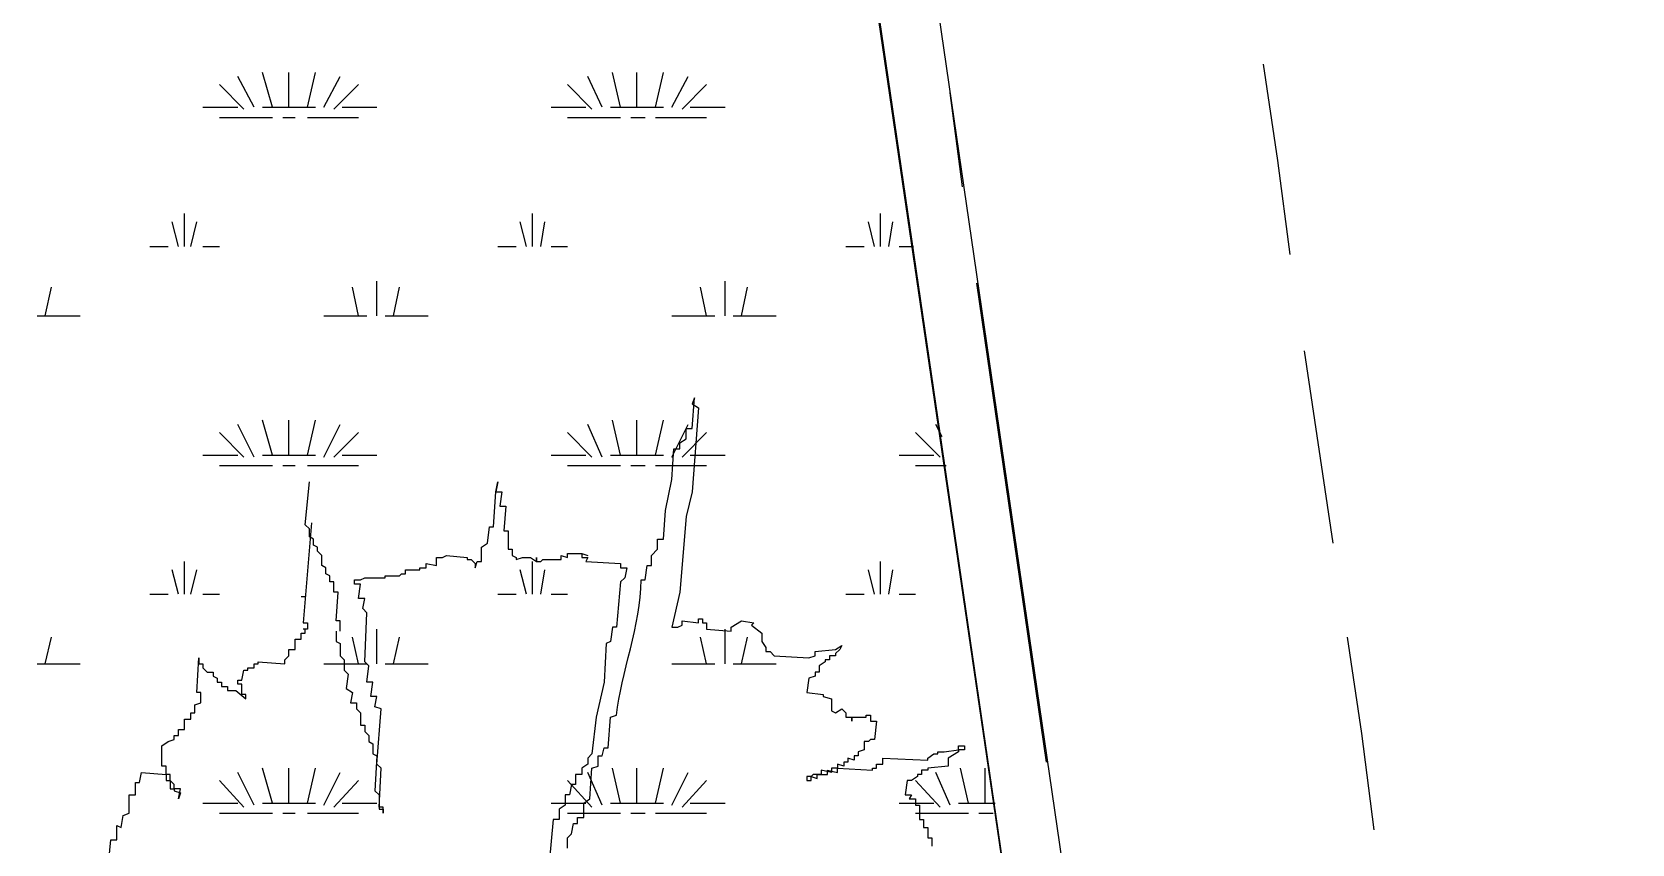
# Model space of a CAD drawing. Header units: millimetres. Extents: x 0 to 31017, y 0 to 21335.
# Drawn here: x 10993.6 to 11324.5, y 3953.1 to 4121 of the extents above; entities that cross this region are included whole.
import ezdxf
from ezdxf import colors
from ezdxf.entities.mleader import LeaderData, LeaderLine
from ezdxf.enums import TextEntityAlignment as Align
from ezdxf.math import Vec2, Vec3

# ---------------------------------------------------------------- set-up
doc = ezdxf.new("R2010")
doc.units = ezdxf.units.MM
doc.layers.add('PDF_幾何圖形', color=7, linetype='Continuous')
doc.styles.get("Standard").update_dxf_attribs({"font": 'arial.ttf'})

# ---------------------------------------------------------------- blocks, each defined once
blk = doc.blocks.new('建築底圖1140116')
at = {"layer": 'PDF_幾何圖形', "lineweight": 0}
for points in [[(1415.19, -25919.52), (2062.99, -25836.11), (2419.5, -25366.56), (1987.63, -22416.29), (1789.9, -22445.5), (1711.57, -21908.2), (1723.42, -21908.2), (1800.06, -22431.53), (1997.79, -22402.74), (2226.85, -23962.98), (2431.77, -25369.52), (2069.34, -25847.54), (1416.88, -25931.8)], [(2149.37, -24421.94), (2145.98, -24415.59)], [(2153.18, -24421.94), (2151.06, -24414.75)], [(2156.56, -24421.94), (2156.56, -24414.75)], [(2160.37, -24421.94), (2162.07, -24414.75)], [(2163.76, -24421.94), (2167.15, -24415.59)], [(2221.34, -24421.94), (2218.38, -24415.59)], [(2225.15, -24421.94), (2223.46, -24414.75)], [(2228.54, -24421.94), (2228.54, -24414.75)], [(2232.35, -24421.94), (2234.05, -24414.75)], [(2235.74, -24421.94), (2239.13, -24415.59)], [(2363.61, -24452.43), (2361.07, -24432.95), (2358.1, -24413.05)], [(2147.25, -24422.37), (2142.17, -24417.29)], [(2165.88, -24422.37), (2170.96, -24417.29)], [(2219.23, -24422.37), (2214.15, -24417.29)], [(2237.86, -24422.37), (2242.94, -24417.29)], [(2295.86, -24438.46), (2293.32, -24418.98)], [(2138.78, -24421.94), (2145.98, -24421.94)], [(2151.06, -24421.94), (2162.07, -24421.94)], [(2167.57, -24421.94), (2174.77, -24421.94)], [(2210.76, -24421.94), (2217.96, -24421.94)], [(2223.04, -24421.94), (2234.05, -24421.94)], [(2239.55, -24421.94), (2246.75, -24421.94)], [(2142.17, -24424.06), (2153.18, -24424.06)], [(2155.29, -24424.06), (2157.83, -24424.06)], [(2160.37, -24424.06), (2170.96, -24424.06)], [(2214.15, -24424.06), (2225.15, -24424.06)], [(2227.27, -24424.06), (2230.24, -24424.06)], [(2232.35, -24424.06), (2242.94, -24424.06)], [(2133.7, -24450.74), (2132.43, -24445.65)], [(2134.97, -24450.74), (2134.97, -24443.96)], [(2136.24, -24450.74), (2137.51, -24445.65)], [(2205.68, -24450.74), (2204.41, -24445.65)], [(2206.95, -24450.74), (2206.95, -24443.96)], [(2208.64, -24450.74), (2209.49, -24445.65)], [(2277.66, -24450.74), (2276.39, -24445.65)], [(2278.93, -24450.74), (2278.93, -24443.96)], [(2280.62, -24450.74), (2281.47, -24445.65)], [(2127.77, -24450.74), (2131.58, -24450.74)], [(2138.78, -24450.74), (2142.17, -24450.74)], [(2199.75, -24450.74), (2203.56, -24450.74)], [(2210.76, -24450.74), (2214.15, -24450.74)], [(2271.73, -24450.74), (2275.54, -24450.74)], [(2282.74, -24450.74), (2285.7, -24450.74)], [(2106.18, -24465.13), (2107.45, -24459.2)], [(2170.96, -24465.13), (2169.69, -24459.2)], [(2174.77, -24465.13), (2174.77, -24457.93)], [(2178.16, -24465.13), (2179.43, -24459.2)], [(2242.94, -24465.13), (2241.67, -24459.2)], [(2246.75, -24465.13), (2246.75, -24457.93)], [(2250.14, -24465.13), (2251.41, -24459.2)], [(2313.22, -24557.43), (2298.83, -24458.36)], [(2104.48, -24465.13), (2113.38, -24465.13)], [(2163.76, -24465.13), (2172.65, -24465.13)], [(2176.46, -24465.13), (2185.35, -24465.13)], [(2235.74, -24465.13), (2244.63, -24465.13)], [(2248.44, -24465.13), (2257.33, -24465.13)], [(2372.5, -24512.13), (2366.57, -24472.33)], [(2149.37, -24494.35), (2145.98, -24487.57)], [(2153.18, -24493.92), (2151.06, -24486.72)], [(2156.56, -24493.92), (2156.56, -24486.72)], [(2160.37, -24493.92), (2162.07, -24486.72)], [(2163.76, -24494.35), (2167.15, -24487.57)], [(2221.34, -24494.35), (2218.38, -24487.57)], [(2225.15, -24493.92), (2223.46, -24486.72)], [(2228.54, -24493.92), (2228.54, -24486.72)], [(2232.35, -24493.92), (2234.05, -24486.72)], [(2235.74, -24494.35), (2239.13, -24487.57)], [(2291.63, -24490.11), (2290.36, -24487.57)], [(2147.25, -24494.35), (2142.17, -24489.27)], [(2165.88, -24494.35), (2170.96, -24489.27)], [(2219.23, -24494.35), (2214.15, -24489.27)], [(2237.86, -24494.35), (2242.94, -24489.27)], [(2291.21, -24494.35), (2286.12, -24489.27)], [(2138.78, -24493.92), (2145.98, -24493.92)], [(2151.06, -24493.92), (2162.07, -24493.92)], [(2167.57, -24493.92), (2174.77, -24493.92)], [(2210.76, -24493.92), (2217.96, -24493.92)], [(2223.04, -24493.92), (2234.05, -24493.92)], [(2239.55, -24493.92), (2246.75, -24493.92)], [(2282.74, -24493.92), (2289.93, -24493.92)], [(2142.17, -24496.04), (2153.18, -24496.04)], [(2155.29, -24496.04), (2157.83, -24496.04)], [(2160.37, -24496.04), (2170.96, -24496.04)], [(2214.15, -24496.04), (2225.15, -24496.04)], [(2227.27, -24496.04), (2230.24, -24496.04)], [(2232.35, -24496.04), (2242.94, -24496.04)], [(2286.12, -24496.04), (2292.48, -24496.04)], [(2133.7, -24522.71), (2132.43, -24517.63)], [(2134.97, -24522.71), (2134.97, -24515.94)], [(2136.24, -24522.71), (2137.51, -24517.63)], [(2205.68, -24522.71), (2204.41, -24517.63)], [(2206.95, -24522.71), (2206.95, -24515.94)], [(2208.64, -24522.71), (2209.49, -24517.63)], [(2277.66, -24522.71), (2276.39, -24517.63)], [(2278.93, -24522.71), (2278.93, -24515.94)], [(2280.62, -24522.71), (2281.47, -24517.63)], [(2127.77, -24522.71), (2131.58, -24522.71)], [(2138.78, -24522.71), (2142.17, -24522.71)], [(2199.75, -24522.71), (2203.56, -24522.71)], [(2210.76, -24522.71), (2214.15, -24522.71)], [(2271.73, -24522.71), (2275.54, -24522.71)], [(2282.74, -24522.71), (2286.12, -24522.71)], [(2106.18, -24537.11), (2107.45, -24531.61)], [(2170.96, -24537.11), (2169.69, -24531.61)], [(2174.77, -24537.11), (2174.77, -24529.91)], [(2178.16, -24537.11), (2179.43, -24531.61)], [(2242.94, -24537.11), (2241.67, -24531.61)], [(2246.75, -24537.11), (2246.75, -24529.91)], [(2250.14, -24537.11), (2251.41, -24531.61)], [(2380.97, -24571.41), (2378.43, -24551.51), (2375.46, -24531.61)], [(2104.48, -24537.11), (2113.38, -24537.11)], [(2163.76, -24537.11), (2172.65, -24537.11)], [(2176.46, -24537.11), (2185.35, -24537.11)], [(2235.74, -24537.11), (2244.63, -24537.11)], [(2248.44, -24537.11), (2257.33, -24537.11)], [(2147.25, -24566.75), (2142.17, -24561.24)], [(2149.37, -24566.32), (2145.98, -24559.55)], [(2153.18, -24565.9), (2151.06, -24558.7)], [(2156.56, -24565.9), (2156.56, -24558.7)], [(2160.37, -24565.9), (2162.07, -24558.7)], [(2163.76, -24566.32), (2167.15, -24559.55)], [(2165.88, -24566.75), (2170.96, -24561.24)], [(2219.23, -24566.75), (2214.15, -24561.24)], [(2221.34, -24566.32), (2218.38, -24559.55)], [(2225.15, -24565.9), (2223.46, -24558.7)], [(2228.54, -24565.9), (2228.54, -24558.7)], [(2232.35, -24565.9), (2234.05, -24558.7)], [(2235.74, -24566.32), (2239.13, -24559.55)], [(2237.86, -24566.75), (2242.94, -24561.24)], [(2291.21, -24566.75), (2286.12, -24561.24)], [(2293.32, -24566.32), (2290.36, -24559.55)], [(2297.13, -24565.9), (2295.44, -24558.7)], [(2300.52, -24565.9), (2300.52, -24558.7)], [(2138.78, -24565.9), (2145.98, -24565.9)], [(2142.17, -24568.02), (2153.18, -24568.02)], [(2151.06, -24565.9), (2162.07, -24565.9)], [(2155.29, -24568.02), (2157.83, -24568.02)], [(2160.37, -24568.02), (2170.96, -24568.02)], [(2167.57, -24565.9), (2174.77, -24565.9)], [(2210.76, -24565.9), (2217.96, -24565.9)], [(2214.15, -24568.02), (2225.15, -24568.02)], [(2223.04, -24565.9), (2234.05, -24565.9)], [(2227.27, -24568.02), (2230.24, -24568.02)], [(2232.35, -24568.02), (2242.94, -24568.02)], [(2239.55, -24565.9), (2246.75, -24565.9)], [(2282.74, -24565.9), (2289.93, -24565.9)], [(2286.12, -24568.02), (2297.13, -24568.02)], [(2295.02, -24565.9), (2302.64, -24565.9)], [(2299.25, -24568.02), (2302.21, -24568.02)]]:
    blk.add_lwpolyline(points, dxfattribs=at)
blk.add_lwpolyline([(2126.08, -23358.36), (2088.82, -23358.36), (2088.82, -25158.67), (2389.01, -25158.67)], close=True, dxfattribs=at)
at = {"layer": 'PDF_幾何圖形', "lineweight": 13}
for points in [[(2295.86, -24438.46), (2293.32, -24418.98)], [(2313.22, -24557.43), (2298.83, -24458.36)], [(2229.39, -24519.75), (2230.24, -24519.75), (2230.66, -24516.79), (2231.51, -24516.79), (2231.51, -24514.67), (2232.78, -24513.4), (2232.78, -24511.28), (2234.05, -24511.28), (2234.47, -24505.35), (2235.74, -24499), (2236.16, -24492.65), (2237.43, -24492.65), (2237.43, -24491.38), (2238.7, -24490.54), (2238.7, -24488.42), (2239.97, -24488.42), (2240.4, -24482.07), (2239.97, -24483.34), (2241.24, -24484.18), (2239.97, -24501.54), (2238.7, -24506.62), (2237.43, -24522.29), (2235.74, -24529.49), (2237.01, -24529.49), (2237.86, -24529.07), (2237.86, -24528.22), (2241.24, -24528.64), (2241.24, -24527.8), (2242.09, -24527.8), (2242.09, -24528.64), (2242.94, -24528.64), (2242.94, -24529.91), (2248.02, -24530.34), (2248.02, -24529.49), (2250.14, -24528.22), (2252.68, -24528.64), (2252.25, -24529.07), (2254.37, -24530.76), (2254.37, -24532.45), (2255.22, -24533.72), (2255.22, -24534.57), (2256.06, -24534.57), (2256.91, -24535.42), (2264.11, -24535.84), (2265.38, -24535.42), (2265.38, -24534.57), (2269.61, -24534.15), (2270.88, -24533.3), (2270.46, -24534.15), (2269.61, -24534.99), (2269.61, -24535.42), (2268.34, -24535.42), (2268.34, -24536.26), (2267.49, -24536.26), (2267.49, -24536.69), (2266.22, -24537.53), (2266.22, -24538.8), (2265.38, -24538.8), (2265.38, -24539.65), (2264.11, -24540.07), (2263.68, -24543.04), (2267.07, -24543.46), (2267.07, -24543.88), (2268.76, -24544.31), (2268.76, -24546.85), (2269.61, -24547.27), (2270.88, -24546.42), (2271.73, -24547.27), (2271.73, -24548.12), (2275.96, -24548.12), (2275.96, -24547.69), (2276.81, -24547.69), (2276.81, -24548.97), (2278.08, -24548.97), (2277.66, -24552.78), (2276.81, -24552.78), (2276.39, -24553.2), (2275.54, -24553.2), (2275.54, -24554.89), (2274.27, -24555.32), (2274.27, -24556.16), (2273.42, -24556.16), (2273.42, -24557.01), (2272.15, -24556.59), (2272.15, -24557.43), (2271.31, -24557.43), (2271.31, -24558.28), (2270.03, -24557.86), (2270.03, -24558.7), (2277.23, -24559.13), (2277.23, -24558.7), (2278.08, -24558.7), (2278.08, -24557.86), (2279.35, -24557.86), (2279.35, -24556.59), (2288.66, -24557.01), (2288.66, -24556.59), (2289.93, -24555.74), (2290.78, -24555.74), (2290.78, -24555.32), (2292.05, -24555.32), (2295.02, -24554.89), (2295.02, -24555.32), (2292.9, -24556.59), (2292.9, -24558.28), (2288.66, -24558.7), (2288.66, -24559.13), (2287.39, -24559.13), (2287.39, -24559.97), (2286.55, -24559.97), (2286.55, -24560.4), (2285.28, -24561.24), (2284.43, -24561.24), (2284.01, -24564.21), (2285.28, -24564.21), (2284.85, -24565.05), (2286.12, -24565.05), (2286.12, -24566.32), (2286.97, -24566.32), (2286.97, -24569.29), (2287.82, -24569.29), (2287.82, -24570.98), (2288.66, -24570.98), (2288.66, -24573.1), (2289.51, -24573.1), (2289.51, -24574.79)], [(2167.15, -24530.34), (2167.15, -24528.22), (2166.3, -24528.22), (2166.72, -24522.29), (2165.88, -24522.29), (2165.88, -24520.17), (2165.03, -24520.17), (2165.03, -24518.9), (2164.18, -24518.48), (2164.18, -24517.21), (2163.34, -24516.79), (2163.34, -24514.67), (2162.49, -24513.82), (2162.49, -24512.98), (2161.64, -24512.55), (2161.64, -24511.28), (2160.8, -24510.86), (2160.8, -24509.17), (2159.95, -24508.32), (2160.8, -24499.43)], [(2166.3, -24530.34), (2166.3, -24532.45), (2167.15, -24532.88), (2167.15, -24535.42), (2167.99, -24536.26), (2167.99, -24538.38), (2168.84, -24539.23), (2168.42, -24542.19), (2169.69, -24543.04), (2169.26, -24545.15), (2170.54, -24545.15), (2170.54, -24546.42), (2171.38, -24547.27), (2171.38, -24549.81), (2172.23, -24549.81), (2172.23, -24551.08), (2173.08, -24551.93), (2173.08, -24553.2), (2173.92, -24553.62), (2173.92, -24555.74), (2174.77, -24556.16), (2174.35, -24563.36), (2175.19, -24564.21), (2175.19, -24567.17), (2176.04, -24567.17), (2176.04, -24568.02), (2176.04, -24566.75), (2175.19, -24566.75), (2175.62, -24558.7), (2174.77, -24557.86), (2175.62, -24546.42), (2174.35, -24546), (2174.77, -24543.88), (2173.5, -24543.88), (2173.92, -24540.92), (2172.65, -24540.92), (2173.08, -24537.53), (2172.23, -24536.69), (2172.65, -24526.52), (2171.81, -24525.68), (2172.23, -24523.56), (2170.96, -24523.56), (2171.38, -24520.6), (2170.11, -24520.6), (2170.11, -24519.75), (2171.38, -24519.75), (2172.23, -24519.33), (2176.46, -24519.33), (2176.46, -24518.9), (2179.43, -24518.9), (2179.85, -24518.48), (2180.7, -24518.48), (2180.7, -24517.63), (2183.66, -24517.63), (2183.66, -24517.21), (2184.93, -24517.21), (2184.93, -24516.36), (2187.05, -24516.79), (2187.05, -24515.09), (2188.32, -24515.09), (2189.16, -24514.67), (2193.4, -24515.09), (2193.4, -24515.52), (2194.25, -24515.52), (2195.09, -24516.36), (2195.09, -24517.21), (2195.52, -24515.94), (2196.36, -24515.94), (2196.36, -24512.98), (2197.63, -24512.13), (2198.06, -24508.74), (2198.9, -24508.74), (2199.33, -24501.54), (2200.6, -24501.54), (2200.17, -24504.51), (2201.44, -24504.51), (2201.02, -24509.59), (2201.87, -24509.59), (2201.87, -24513.4), (2202.71, -24513.4), (2202.71, -24514.67), (2203.56, -24515.09), (2203.56, -24515.52), (2204.83, -24515.09), (2206.52, -24515.09), (2207.79, -24515.94), (2208.64, -24515.94), (2209.06, -24515.52), (2212.88, -24515.52), (2212.88, -24514.67), (2214.15, -24515.09), (2214.15, -24514.25), (2217.11, -24514.25), (2217.11, -24515.09), (2218.38, -24515.09), (2217.96, -24515.94), (2225.15, -24516.36), (2225.15, -24517.21), (2226.42, -24517.21), (2226, -24519.33), (2225.15, -24520.17), (2224.31, -24529.49), (2223.46, -24529.49), (2223.04, -24532.45), (2222.19, -24532.88), (2221.77, -24540.92), (2220.07, -24548.12), (2219.23, -24555.74), (2218.38, -24556.59), (2218.38, -24557.86), (2217.11, -24558.7), (2217.11, -24559.97), (2215.84, -24559.97), (2215.84, -24562.09), (2214.99, -24562.09), (2214.57, -24564.21), (2213.72, -24564.21), (2213.72, -24566.32), (2212.45, -24567.17), (2212.45, -24569.29), (2211.18, -24569.29), (2210.34, -24579.03)], [(2214.15, -24575.22), (2214.15, -24573.1), (2214.99, -24572.25), (2215.42, -24570.14), (2216.26, -24570.14), (2216.26, -24568.87), (2217.53, -24568.87), (2217.53, -24565.9), (2218.8, -24565.05), (2219.23, -24558.7), (2220.5, -24558.28), (2220.5, -24556.16), (2221.34, -24556.16), (2221.77, -24554.47), (2222.61, -24554.47), (2223.04, -24548.12), (2224.31, -24547.69)], [(2161.22, -24507.9), (2159.53, -24528.64), (2160.37, -24528.64), (2160.37, -24529.91), (2159.53, -24529.91)], [(2207.79, -24515.09), (2207.79, -24515.94), (2207.79, -24515.09)], [(2216.26, -24514.25), (2217.11, -24514.25), (2218.38, -24514.67)], [(2159.1, -24523.14), (2159.95, -24523.14)], [(2119.3, -24577.76), (2119.73, -24573.52), (2121, -24573.52), (2121, -24570.56), (2121.84, -24570.98), (2122.27, -24568.44), (2123.54, -24568.02), (2123.54, -24564.21), (2124.81, -24564.21), (2124.81, -24561.67), (2125.65, -24561.67), (2126.08, -24559.55), (2131.16, -24559.97), (2131.16, -24558.28), (2130.31, -24558.28), (2130.31, -24554.05), (2131.58, -24553.2), (2132.85, -24552.78), (2132.85, -24551.93), (2133.7, -24551.93), (2133.7, -24550.66), (2134.97, -24550.66), (2134.97, -24548.54), (2136.24, -24548.54), (2136.24, -24547.27), (2137.09, -24547.27), (2137.09, -24545.58), (2138.36, -24545.15), (2138.36, -24543.04), (2137.51, -24543.04), (2137.93, -24535.84), (2137.93, -24537.11), (2138.78, -24537.11), (2138.78, -24537.96), (2139.63, -24538.8), (2140.9, -24538.8), (2140.9, -24539.65), (2141.74, -24540.07), (2141.74, -24540.92), (2142.59, -24540.92), (2142.59, -24541.77), (2143.86, -24541.77), (2143.86, -24542.61), (2145.55, -24542.61), (2147.67, -24544.31), (2147.67, -24543.46), (2146.82, -24543.46), (2146.82, -24541.34), (2145.98, -24541.34), (2145.98, -24540.5), (2146.82, -24540.5), (2147.25, -24538.38), (2148.09, -24538.38), (2148.09, -24537.96), (2149.37, -24537.96), (2149.37, -24537.11), (2150.21, -24537.11), (2150.21, -24536.69), (2155.72, -24537.11), (2155.72, -24536.26), (2156.56, -24535.42), (2156.56, -24534.15), (2157.83, -24534.15), (2157.83, -24532.03), (2159.1, -24532.03), (2159.1, -24530.76), (2159.95, -24530.76), (2159.95, -24529.91)], [(2273, -24548.97), (2273, -24548.12), (2273, -24548.97)]]:
    blk.add_lwpolyline(points, dxfattribs=at)
for points in [[(2199.75, -24499.43), (2199.33, -24501.54)], [(2295.02, -24554.05), (2296.29, -24554.05), (2296.29, -24554.89), (2295.02, -24554.89)], [(2131.16, -24561.24), (2132.01, -24561.24), (2132.01, -24562.94), (2132.85, -24562.94), (2132.85, -24563.36), (2134.12, -24563.78), (2133.7, -24565.05), (2134.12, -24562.94), (2132.85, -24562.94), (2132.85, -24562.09), (2132.01, -24561.24), (2132.01, -24559.97), (2131.16, -24559.97)], [(2268.76, -24558.7), (2268.76, -24559.55), (2266.65, -24559.13), (2266.65, -24559.97), (2264.95, -24559.97), (2264.53, -24560.4), (2263.68, -24560.4), (2263.68, -24561.24), (2264.53, -24561.24), (2264.53, -24560.4), (2265.8, -24560.82), (2265.8, -24559.97), (2267.92, -24559.97), (2267.92, -24559.13), (2270.03, -24559.55), (2270.03, -24558.7)]]:
    blk.add_lwpolyline(points, close=True, dxfattribs=at)
blk.add_open_spline([(2224.31, -24547.69), (2225.25, -24539.1), (2229.34, -24529.11), (2229.39, -24519.75)], degree=3, dxfattribs=at)
blk = doc.blocks.new('_DetailCallout')
at = {"color": 0, "linetype": 'ByBlock', "lineweight": -2, "transparency": 16777216}
blk.add_line((8, 0), (-8, 0), dxfattribs=at)
blk.add_circle((0, 0), 8, dxfattribs=at)
at = {"color": 0, "transparency": 16777216}
for tag, p in [('視圖號碼', (0, 1)), ('圖紙號碼', (0, -6))]:
    blk.add_attdef(tag, text='', height=3, dxfattribs=at).set_placement(p, align=Align.CENTER)

msp = doc.modelspace()

# ---------------------------------------------------------------- block references
at = {"color": 2}
msp.add_blockref('建築底圖1140116', (8890.21, 28527.44), dxfattribs=at)

# ---------------------------------------------------------------- leaders
at = {"color": 175, "true_color": 0x4554a5}
ml = msp.add_multileader_block('Standard', dxfattribs=at)
ml.set_content('_DetailCallout', color=(69, 84, 165), scale=15)
ml.set_attribute('視圖號碼', '冷藏庫', width=0)
ml.set_attribute('圖紙號碼', 'A機', width=0)
ml.set_leader_properties()
ml.build(insert=Vec2(0, 0))
ml.multileader.update_dxf_attribs({"leader_type": 0})
ctx = ml.context
ctx.base_point, ctx.plane_origin = Vec3(13190.86, 19361.87), Vec3(13310.86, 19361.87)
notes = []
notes.append((ctx, [(0, (0, 0, 0), (0, 0), (1, 0), 1, [])]))
ctx.block.insert = Vec3(13310.86, 19361.87)
at = {"color": 251, "true_color": 0x636466}
ml = msp.add_multileader_block('Standard', dxfattribs=at)
ml.set_content('_DetailCallout', color=(99, 100, 102), scale=15)
ml.set_attribute('視圖號碼', '急速庫', width=0)
ml.set_attribute('圖紙號碼', 'B', width=0)
ml.set_leader_properties()
ml.build(insert=Vec2(0, 0))
ml.multileader.update_dxf_attribs({"leader_type": 0})
ctx = ml.context
ctx.base_point, ctx.plane_origin = Vec3(11503.79, 17825.66), Vec3(11623.79, 17825.66)
notes.append((ctx, [(0, (0, 0, 0), (0, 0), (1, 0), 1, [])]))
ctx.block.insert = Vec3(11623.79, 17825.66)
ml = msp.add_multileader_block('Standard', dxfattribs=at)
ml.set_content('_DetailCallout', color=(99, 100, 102), scale=15)
ml.set_attribute('視圖號碼', '急速庫', width=0)
ml.set_attribute('圖紙號碼', 'A-2', width=0)
ml.set_leader_properties()
ml.build(insert=Vec2(0, 0))
ml.multileader.update_dxf_attribs({"leader_type": 0})
ctx = ml.context
ctx.base_point, ctx.plane_origin = Vec3(11835.98, 17825.66), Vec3(11955.98, 17825.66)
notes.append((ctx, [(0, (0, 0, 0), (0, 0), (1, 0), 1, [])]))
ctx.block.insert = Vec3(11955.98, 17825.66)
ml = msp.add_multileader_block('Standard', dxfattribs=at)
ml.set_content('_DetailCallout', color=(99, 100, 102), scale=15)
ml.set_attribute('視圖號碼', '急速庫', width=0)
ml.set_attribute('圖紙號碼', 'A-1', width=0)
ml.set_leader_properties()
ml.build(insert=Vec2(0, 0))
ml.multileader.update_dxf_attribs({"leader_type": 0})
ctx = ml.context
ctx.base_point, ctx.plane_origin = Vec3(12173.04, 17825.66), Vec3(12293.04, 17825.66)
notes.append((ctx, [(0, (0, 0, 0), (0, 0), (1, 0), 1, [])]))
ctx.block.insert = Vec3(12293.04, 17825.66)
at = {"color": 175, "true_color": 0x4554a5}
ml = msp.add_multileader_block('Standard', dxfattribs=at)
ml.set_content('_DetailCallout', color=(69, 84, 165), scale=15)
ml.set_attribute('視圖號碼', '急速庫', width=0)
ml.set_attribute('圖紙號碼', 'B機', width=0)
ml.set_leader_properties()
ml.build(insert=Vec2(0, 0))
ml.multileader.update_dxf_attribs({"leader_type": 0})
ctx = ml.context
ctx.base_point, ctx.plane_origin = Vec3(10848.71, 17628.06), Vec3(10968.71, 17628.06)
notes.append((ctx, [(0, (0, 0, 0), (0, 0), (1, 0), 1, [])]))
ctx.block.insert = Vec3(10968.71, 17628.06)
ml = msp.add_multileader_block('Standard', dxfattribs=at)
ml.set_content('_DetailCallout', color=(69, 84, 165), scale=15)
ml.set_attribute('視圖號碼', '急速庫', width=0)
ml.set_attribute('圖紙號碼', 'A機', width=0)
ml.set_leader_properties()
ml.build(insert=Vec2(0, 0))
ml.multileader.update_dxf_attribs({"leader_type": 0})
ctx = ml.context
ctx.base_point, ctx.plane_origin = Vec3(10848.71, 17335.06), Vec3(10968.71, 17335.06)
notes.append((ctx, [(0, (0, 0, 0), (0, 0), (1, 0), 1, [])]))
ctx.block.insert = Vec3(10968.71, 17335.06)
at = {"color": 251, "true_color": 0x636466}
ml = msp.add_multileader_block('Standard', dxfattribs=at)
ml.set_content('_DetailCallout', color=(99, 100, 102), scale=15)
ml.set_attribute('視圖號碼', '半成品', width=0)
ml.set_attribute('圖紙號碼', 'B', width=0)
ml.set_leader_properties()
ml.build(insert=Vec2(0, 0))
ml.multileader.update_dxf_attribs({"leader_type": 0})
ctx = ml.context
ctx.base_point, ctx.plane_origin = Vec3(11496.44, 16648.92), Vec3(11616.44, 16648.92)
notes.append((ctx, [(0, (0, 0, 0), (0, 0), (1, 0), 1, [])]))
ctx.block.insert = Vec3(11616.44, 16648.92)
ml = msp.add_multileader_block('Standard', dxfattribs=at)
ml.set_content('_DetailCallout', color=(99, 100, 102), scale=15)
ml.set_attribute('視圖號碼', '半成品', width=0)
ml.set_attribute('圖紙號碼', 'A-2', width=0)
ml.set_leader_properties()
ml.build(insert=Vec2(0, 0))
ml.multileader.update_dxf_attribs({"leader_type": 0})
ctx = ml.context
ctx.base_point, ctx.plane_origin = Vec3(11828.64, 16648.92), Vec3(11948.64, 16648.92)
notes.append((ctx, [(0, (0, 0, 0), (0, 0), (1, 0), 1, [])]))
ctx.block.insert = Vec3(11948.64, 16648.92)
ml = msp.add_multileader_block('Standard', dxfattribs=at)
ml.set_content('_DetailCallout', color=(99, 100, 102), scale=15)
ml.set_attribute('視圖號碼', '半成品', width=0)
ml.set_attribute('圖紙號碼', 'A-1', width=0)
ml.set_leader_properties()
ml.build(insert=Vec2(0, 0))
ml.multileader.update_dxf_attribs({"leader_type": 0})
ctx = ml.context
ctx.base_point, ctx.plane_origin = Vec3(12165.69, 16648.92), Vec3(12285.69, 16648.92)
notes.append((ctx, [(0, (0, 0, 0), (0, 0), (1, 0), 1, [])]))
ctx.block.insert = Vec3(12285.69, 16648.92)
ml = msp.add_multileader_block('Standard', dxfattribs=at)
ml.set_content('_DetailCallout', color=(99, 100, 102), scale=15)
ml.set_attribute('視圖號碼', '急速庫', width=0)
ml.set_attribute('圖紙號碼', 'A機', width=0)
ml.set_leader_properties()
ml.build(insert=Vec2(0, 0))
ml.multileader.update_dxf_attribs({"leader_type": 0})
ctx = ml.context
ctx.base_point, ctx.plane_origin = Vec3(10926.37, 16519.78), Vec3(11046.37, 16519.78)
notes.append((ctx, [(0, (0, 0, 0), (0, 0), (1, 0), 1, [])]))
ctx.block.insert = Vec3(11046.37, 16519.78)
ml = msp.add_multileader_block('Standard', dxfattribs=at)
ml.set_content('_DetailCallout', color=(99, 100, 102), scale=15)
ml.set_attribute('視圖號碼', '急速庫', width=0)
ml.set_attribute('圖紙號碼', 'B機', width=0)
ml.set_leader_properties()
ml.build(insert=Vec2(0, 0))
ml.multileader.update_dxf_attribs({"leader_type": 0})
ctx = ml.context
ctx.base_point, ctx.plane_origin = Vec3(10996.37, 16154.25), Vec3(11116.37, 16154.25)
notes.append((ctx, [(0, (0, 0, 0), (0, 0), (1, 0), 1, [])]))
ctx.block.insert = Vec3(11116.37, 16154.25)
at = {"color": 54}
ml = msp.add_multileader_block('Standard', dxfattribs=at)
ml.set_content('_DetailCallout', color=54, scale=15)
ml.set_attribute('視圖號碼', '冷藏庫', width=0)
ml.set_attribute('圖紙號碼', 'A機', width=0)
ml.set_leader_properties()
ml.build(insert=Vec2(0, 0))
ml.multileader.update_dxf_attribs({"leader_type": 0})
ctx = ml.context
ctx.base_point, ctx.plane_origin = Vec3(29838.44, 5795.86), Vec3(29958.44, 5795.86)
notes.append((ctx, [(0, (0, 0, 0), (0, 0), (1, 0), 1, [])]))
ctx.block.insert = Vec3(29958.44, 5795.86)
at = {"color": 230}
ml = msp.add_multileader_block('Standard', dxfattribs=at)
ml.set_content('_DetailCallout', color=230, scale=15)
ml.set_attribute('視圖號碼', '冷藏庫', width=0)
ml.set_attribute('圖紙號碼', 'A機', width=0)
ml.set_leader_properties()
ml.build(insert=Vec2(0, 0))
ml.multileader.update_dxf_attribs({"leader_type": 0})
ctx = ml.context
ctx.base_point, ctx.plane_origin = Vec3(29234.45, 5540.76), Vec3(29354.45, 5540.76)
notes.append((ctx, [(0, (0, 0, 0), (0, 0), (1, 0), 1, [])]))
ctx.block.insert = Vec3(29354.45, 5540.76)
at = {"color": 30}
ml = msp.add_multileader_block('Standard', dxfattribs=at)
ml.set_content('_DetailCallout', color=30, scale=15)
ml.set_attribute('視圖號碼', '冷藏庫', width=0)
ml.set_attribute('圖紙號碼', 'A', width=0)
ml.set_leader_properties()
ml.build(insert=Vec2(0, 0))
ml.multileader.update_dxf_attribs({"leader_type": 0})
ctx = ml.context
ctx.base_point, ctx.plane_origin = Vec3(29710.71, 5353.36), Vec3(29830.71, 5353.36)
notes.append((ctx, [(0, (0, 0, 0), (0, 0), (1, 0), 1, [])]))
ctx.block.insert = Vec3(29830.71, 5353.36)
ml = msp.add_multileader_block('Standard', dxfattribs=at)
ml.set_content('_DetailCallout', color=30, scale=15)
ml.set_attribute('視圖號碼', '急速庫', width=0)
ml.set_attribute('圖紙號碼', 'B', width=0)
ml.set_leader_properties()
ml.build(insert=Vec2(0, 0))
ml.multileader.update_dxf_attribs({"leader_type": 0})
ctx = ml.context
ctx.base_point, ctx.plane_origin = Vec3(27687.37, 4294.55), Vec3(27807.37, 4294.55)
notes.append((ctx, [(0, (0, 0, 0), (0, 0), (1, 0), 1, [])]))
ctx.block.insert = Vec3(27807.37, 4294.55)
ml = msp.add_multileader_block('Standard', dxfattribs=at)
ml.set_content('_DetailCallout', color=30, scale=15)
ml.set_attribute('視圖號碼', '急速庫', width=0)
ml.set_attribute('圖紙號碼', 'A-2', width=0)
ml.set_leader_properties()
ml.build(insert=Vec2(0, 0))
ml.multileader.update_dxf_attribs({"leader_type": 0})
ctx = ml.context
ctx.base_point, ctx.plane_origin = Vec3(28019.57, 4294.55), Vec3(28139.57, 4294.55)
notes.append((ctx, [(0, (0, 0, 0), (0, 0), (1, 0), 1, [])]))
ctx.block.insert = Vec3(28139.57, 4294.55)
ml = msp.add_multileader_block('Standard', dxfattribs=at)
ml.set_content('_DetailCallout', color=30, scale=15)
ml.set_attribute('視圖號碼', '急速庫', width=0)
ml.set_attribute('圖紙號碼', 'A-1', width=0)
ml.set_leader_properties()
ml.build(insert=Vec2(0, 0))
ml.multileader.update_dxf_attribs({"leader_type": 0})
ctx = ml.context
ctx.base_point, ctx.plane_origin = Vec3(28356.63, 4294.55), Vec3(28476.63, 4294.55)
notes.append((ctx, [(0, (0, 0, 0), (0, 0), (1, 0), 1, [])]))
ctx.block.insert = Vec3(28476.63, 4294.55)
at = {"color": 230}
ml = msp.add_multileader_block('Standard', dxfattribs=at)
ml.set_content('_DetailCallout', color=230, scale=15)
ml.set_attribute('視圖號碼', '急速庫', width=0)
ml.set_attribute('圖紙號碼', 'B機', width=0)
ml.set_leader_properties()
ml.build(insert=Vec2(0, 0))
ml.multileader.update_dxf_attribs({"leader_type": 0})
ctx = ml.context
ctx.base_point, ctx.plane_origin = Vec3(27021.05, 4196.21), Vec3(27141.05, 4196.21)
notes.append((ctx, [(0, (0, 0, 0), (0, 0), (1, 0), 1, [])]))
ctx.block.insert = Vec3(27141.05, 4196.21)
ml = msp.add_multileader_block('Standard', dxfattribs=at)
ml.set_content('_DetailCallout', color=230, scale=15)
ml.set_attribute('視圖號碼', '半成品', width=0)
ml.set_attribute('圖紙號碼', 'B機', width=0)
ml.set_leader_properties()
ml.build(insert=Vec2(0, 0))
ml.multileader.update_dxf_attribs({"leader_type": 0})
ctx = ml.context
ctx.base_point, ctx.plane_origin = Vec3(26744.98, 4196.21), Vec3(26864.98, 4196.21)
notes.append((ctx, [(0, (0, 0, 0), (0, 0), (1, 0), 1, [])]))
ctx.block.insert = Vec3(26864.98, 4196.21)
ml = msp.add_multileader_block('Standard', dxfattribs=at)
ml.set_content('_DetailCallout', color=230, scale=15)
ml.set_attribute('視圖號碼', '急速庫', width=0)
ml.set_attribute('圖紙號碼', 'A機', width=0)
ml.set_leader_properties()
ml.build(insert=Vec2(0, 0))
ml.multileader.update_dxf_attribs({"leader_type": 0})
ctx = ml.context
ctx.base_point, ctx.plane_origin = Vec3(27021.05, 3903.21), Vec3(27141.05, 3903.21)
notes.append((ctx, [(0, (0, 0, 0), (0, 0), (1, 0), 1, [])]))
ctx.block.insert = Vec3(27141.05, 3903.21)
ml = msp.add_multileader_block('Standard', dxfattribs=at)
ml.set_content('_DetailCallout', color=230, scale=15)
ml.set_attribute('視圖號碼', '半成品', width=0)
ml.set_attribute('圖紙號碼', 'A機', width=0)
ml.set_leader_properties()
ml.build(insert=Vec2(0, 0))
ml.multileader.update_dxf_attribs({"leader_type": 0})
ctx = ml.context
ctx.base_point, ctx.plane_origin = Vec3(26744.98, 3903.21), Vec3(26864.98, 3903.21)
notes.append((ctx, [(0, (0, 0, 0), (0, 0), (1, 0), 1, [])]))
ctx.block.insert = Vec3(26864.98, 3903.21)
for ctx, leaders in notes:
    for number, flags, end, landing, length, lines in leaders:
        leader = LeaderData()
        leader.index, (leader.has_last_leader_line, leader.has_dogleg_vector, leader.attachment_direction) = number, flags
        leader.last_leader_point, leader.dogleg_vector, leader.dogleg_length = Vec3(end), Vec3(landing), length
        for number, points, colour, breaks in lines:
            line = LeaderLine()
            line.index, line.vertices, line.color, line.breaks = number, Vec3.list(points), colors.encode_raw_color(colour), breaks
            leader.lines.append(line)
        ctx.leaders.append(leader)

doc.saveas('drawing.dxf')
